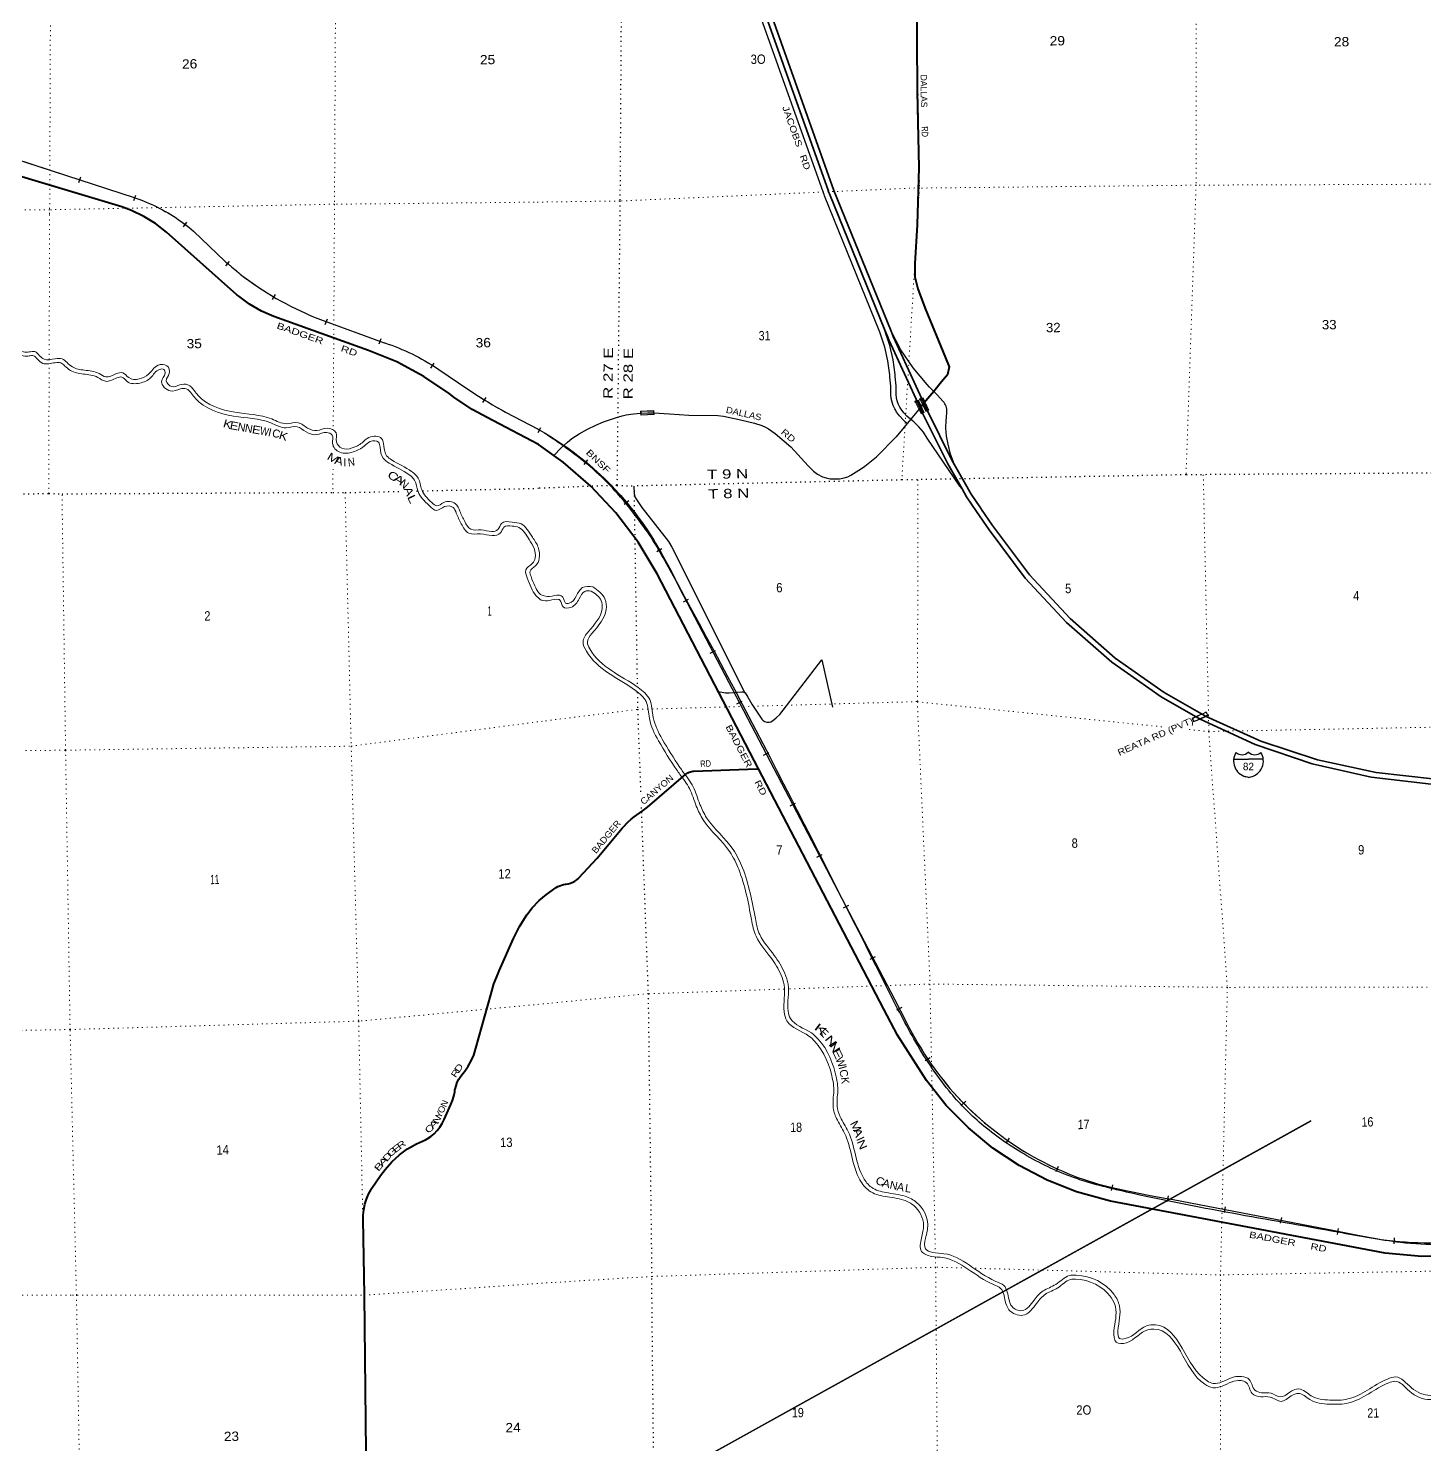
# Model space of a CAD drawing. Header units: feet. Extents: x 245918 to 509309, y -547785 to -360805.
# Drawn here: x 402847 to 429036, y -485445 to -458892 of the extents above; entities that cross this region are included whole.
import ezdxf
from ezdxf.enums import TextEntityAlignment as Align

# ---------------------------------------------------------------- set-up
doc = ezdxf.new("R2010")
doc.units = ezdxf.units.FT
doc.header["$LTSCALE"] = 60
doc.header["$PDMODE"] = 32
doc.header["$PDSIZE"] = 30
doc.linetypes.add('DOTTED', pattern=[1.5, 0.3, -1.2])
for name, color, linetype, lineweight in [('15', 7, 'Continuous', 25), ('18', 7, 'Continuous', 35), ('19', 7, 'Continuous', 25), ('26', 7, 'Continuous', 40), ('27', 7, 'Continuous', 13), ('29', 7, 'Continuous', 25), ('31', 7, 'Continuous', 13), ('34', 7, 'Continuous', 25), ('39', 7, 'Continuous', 13), ('55', 7, 'Continuous', 13), ('6', 7, 'DOTTED', 25), ('7', 7, 'DOTTED', 13)]:
    doc.layers.add(name, color=color, linetype=linetype, lineweight=lineweight)
doc.layers.add('30', color=7, linetype='Continuous')
doc.layers.add('41', color=7, linetype='Continuous')

msp = doc.modelspace()

# ---------------------------------------------------------------- linework, layer by layer
at = {"layer": '15'}
for p, q in [((425455.06, -472592.43), (425731.47, -472592.43)), ((425727.77, -472460.96), (425730.67, -472458.05)), ((425733.84, -472460.43), (425730.41, -472458.05)), ((425731.47, -472938.01), (425667.58, -472920.05)), ((425730.94, -472938.27), (425794.57, -472919.53))]:
    msp.add_line(p, q, dxfattribs=at)
msp.add_lwpolyline([(426006.83, -472592.43), (425730.94, -472592.43), (425731.47, -472592.43)], dxfattribs=at)
for centre, radius, start, end in [((425757.69, -472627.53), 306.13, 148.44435, 254.43373), ((425609.09, -472344.93), 165.66, 227.34272, 315.81168), ((425852.78, -472344.93), 165.66, 224.18859, 312.69403), ((425704.18, -472627.53), 306.13, 283.08093, 31.62473)]:
    msp.add_arc(centre, radius, start, end, dxfattribs=at)
at = {"layer": '18'}
msp.add_line((420266.85, -467163.99), (420241.74, -467120.01), dxfattribs=at)
for points in [[(418912.12, -464553.46), (417872.8, -461993.31), (417863.52, -461970.44), (417853.85, -461943.31), (416153.91, -457174.37), (416145.06, -457149.56), (416135.2, -457124.37), (415797.47, -456261.66), (415759.72, -456181.42), (415713.4, -456082.99)], [(419026.91, -464570.37), (417956.95, -461934.73), (416239.34, -457116.22), (416218.57, -457063.12)], [(418970.97, -464701.68), (418964.44, -464682.35), (418912.12, -464553.46)], [(419643.48, -465919.21), (419067.25, -464669.74), (419026.91, -464570.37)], [(419572.66, -466004.36), (418985.94, -464732.35), (418970.97, -464701.68)], [(420241.74, -467120.01), (420166.47, -466988.2), (419709.61, -466062.6), (419643.48, -465919.21)], [(420359.19, -467527.08), (420091.43, -467058.17), (420077.16, -467033.19), (420064.81, -467008.17), (419620.02, -466107.05), (419572.66, -466004.36)], [(429239.96, -472965.52), (428124.4, -472843.21), (427027.74, -472604.97), (425961.99, -472253.39), (424938.83, -471792.34), (424149.62, -471342.46), (423231.6, -470696.95), (422386.09, -469959.02), (421622.35, -469136.76), (420967.5, -468264.17), (420948.65, -468239.06), (420931.6, -468214.17), (420726.22, -467914.52), (420709.59, -467890.24), (420692.2, -467864.52), (420528.77, -467622.67), (420266.85, -467163.99)], [(429157.4, -473060.71), (428032.34, -472929.25), (426927.19, -472680.91), (425854.06, -472318.41), (424824.69, -471845.72), (424095.91, -471426.82), (423169.38, -470775.23), (422316.02, -470030.37), (421545.2, -469200.39), (420865.36, -468294.39), (420627.51, -467947.35), (420444.64, -467676.73), (420359.19, -467527.08)]]:
    msp.add_lwpolyline(points, dxfattribs=at)
at = {"layer": '19'}
for points in [[(418960.87, -464707.35), (418924.95, -464603.46), (418912.12, -464553.46)], [(419827.64, -465697.86), (419751.22, -465616.47), (419707.63, -465570.74), (419443.67, -465258.04), (419213.85, -464919.46), (419034.06, -464583.72), (419026.91, -464570.37)], [(420359.19, -467527.08), (420319.54, -467477.08), (419706.76, -466574.56), (419633.19, -466465.07), (419548.59, -466363.88), (419453.87, -466272.09), (419390.18, -466220.09), (419325.16, -466162.49), (419266.52, -466098.41), (419214.89, -466028.55), (419194.46, -465996.03), (419186.92, -465982.07), (419162.72, -465929.13), (419144.19, -465873.95), (419131.52, -465817.14), (419124.87, -465759.32), (419124.29, -465701.12), (419122.63, -465594.11), (419105.29, -465421.84), (419102.72, -465381.35), (419068.78, -465107.69), (419006.41, -464839.08), (418960.87, -464707.35)], [(420241.74, -467120.01), (420210.11, -467053.34), (420144.15, -466872.53), (420097.45, -466685.81), (420069.94, -466538.16), (420058.02, -466388.45), (420061.81, -466238.31), (420065.98, -466193.74), (420072.41, -466083.54), (420073.41, -466056.62), (420071.59, -466029.75), (420066.97, -466003.22), (420059.6, -465977.31), (420049.57, -465952.32), (420036.98, -465928.51), (420021.97, -465906.15), (420004.7, -465885.48), (420001.38, -465881.98), (419895.82, -465770.47), (419827.64, -465697.86)], [(420266.85, -467163.99), (420262.6, -467163.99), (420241.74, -467120.01)]]:
    msp.add_lwpolyline(points, dxfattribs=at)
at = {"layer": '26'}
for points in [[(419505.51, -458094.42), (419520.29, -460079.95), (419548.33, -461499.04), (419519.11, -462578.42), (419473.29, -463303.2), (419471.28, -463551.3), (419532.04, -463774.1), (419667.13, -464145.74), (420050.02, -465069.24), (420116.04, -465239.13), (420085.68, -465387.68), (419974.79, -465520.97), (419827.64, -465697.86)], [(412415.61, -466694.46), (411557.58, -466244.09), (411169.01, -466036.75), (410824.68, -465805.28), (410741.04, -465740.45), (410266.57, -465417.68), (409760.96, -465146.29), (409229.76, -464929.23), (407448.99, -464295.92), (407217.16, -464192.42), (406997.43, -464065.25), (406792.19, -463915.81), (406759.76, -463889.03), (405435.76, -462710.26), (405231.87, -462552.84), (405012.64, -462417.61), (404780.47, -462306.02), (404598.07, -462238.18), (396858.72, -459921.88)], [(419827.64, -465697.86), (419643.48, -465919.21), (419572.66, -466004.36)], [(416543.62, -472772.49), (414638.15, -469115.88), (414282.9, -468526.5), (413867.99, -467977.49), (413397.96, -467474.85), (412877.97, -467024.1), (412415.61, -466694.46)], [(412566.47, -475129.72), (412747.92, -475001.64), (412779.81, -474981.84), (412813.58, -474965.49), (412848.89, -474952.76), (412885.33, -474943.79), (412922.51, -474938.68), (412926.19, -474938.39), (412971, -474930.15), (413014.7, -474917.27), (413056.82, -474899.9), (413096.89, -474878.22), (413134.48, -474852.47), (413169.17, -474822.93), (413173.68, -474818.6), (413518.4, -474450.31), (413986.53, -473888.12), (414001.87, -473868.53), (414089, -473775.63), (414153.82, -473717.7), (414210.21, -473675.94), (414361.19, -473570.02), (414462.43, -473491.04), (415178.65, -472874.03), (415197.93, -472859.33), (415218.63, -472846.74), (415240.54, -472836.37), (415263.42, -472828.35), (415287, -472822.77), (415310.64, -472819.71), (415330.91, -472818.7), (416512.59, -472773.67), (416543.62, -472772.49)], [(429677.05, -481907.04), (428983.4, -481916.17), (428292.59, -481852.74), (423142.1, -480877.49), (423074.6, -480862.85), (422503.98, -480703.73), (421953.12, -480485.83), (421428.05, -480211.55), (420934.53, -479883.88), (420477.97, -479506.42), (420063.36, -479083.3), (419695.25, -478619.17), (419150.42, -477766.38), (418891.33, -477277.76), (416543.62, -472772.49)], [(409208.88, -487933.39), (409149.44, -482642.09), (409127.7, -481213.92), (409128.11, -481140.53), (409137.09, -481038.91), (409156.64, -480938.78), (409186.56, -480841.25), (409226.5, -480747.37), (409276.04, -480658.19), (409289.28, -480637.62), (409454.08, -480395.74), (409537.03, -480284.06), (409664.19, -480141.78), (409805.54, -480013.58), (409959.5, -479900.85), (410124.41, -479804.83), (410298.45, -479726.58), (410325.88, -479711.26), (410394.36, -479666.22), (410457.75, -479614.27), (410515.37, -479555.98), (410566.58, -479491.99), (410610.82, -479423), (410647.6, -479349.76), (410772.88, -479067.73), (410804.59, -478992.03), (410828.22, -478913.43), (410843.5, -478832.79), (410847.68, -478795.15), (410850.74, -478779.71), (410868.19, -478714.21), (410892.39, -478650.9), (410923.08, -478590.46), (410959.91, -478533.56), (411002.49, -478480.82), (411033.24, -478442.97), (411099.21, -478348.13), (411154.91, -478246.92), (411199.72, -478140.44), (411240.72, -478008.73), (411521.15, -477011.04), (411578.97, -476806.79), (411657.81, -476609.7), (411680.26, -476562.73), (411943.94, -475955.68), (412057.81, -475727.26), (412194.93, -475512), (412296.63, -475379.28), (412428.47, -475244.56), (412566.47, -475129.72)]]:
    msp.add_lwpolyline(points, dxfattribs=at)
at = {"layer": '29'}
msp.add_line((419572.66, -466004.36), (419126.48, -466549.67), dxfattribs=at)
for points in [[(418819.46, -464591.07), (417780.14, -462030.92), (417770.05, -462006.04), (417759.66, -461976.89), (416059.72, -457207.96), (416051.38, -457184.59), (416042.08, -457160.82), (415824.68, -456605.48)], [(419330.21, -466300.56), (419254.93, -466233.87), (419189.21, -466162.06), (419132.22, -466084.95), (419108.04, -466046.44), (419097.35, -466026.67), (419069.59, -465965.94), (419047.73, -465900.82), (419032.77, -465833.78), (419024.93, -465765.55), (419024.3, -465702.39), (419022.71, -465599.9), (419005.61, -465430.02), (419003.11, -465390.68), (418970.19, -465125.2), (418910.19, -464866.8), (418819.46, -464591.07)], [(412700.74, -466897.74), (412840.45, -466758.33), (412956.67, -466652.7), (413039.69, -466584.35), (413176.43, -466494.38), (413337.06, -466405.72), (413489.37, -466332.54), (413636.73, -466271.25), (413860.32, -466191.81), (413981.63, -466154.86), (414060.62, -466137.98), (414148.64, -466123.2), (414321.83, -466109.13), (414465.99, -466100.33), (414576.75, -466098.57), (414871.91, -466118.69), (415236.91, -466142.55), (415779.71, -466152.99), (415883, -466163.67), (415972.66, -466179.5), (416178.86, -466222.71), (416466.68, -466293.84), (416602.33, -466338.46), (416672.38, -466371.25), (416726.88, -466402.91), (416855.74, -466489.44), (417147.84, -466738.57), (417472.68, -467093.91), (417574.27, -467196.3), (417649.87, -467250.84), (417744.8, -467298.34), (417811.61, -467321.2), (417883.69, -467335.28), (417963.11, -467339.75), (418063.01, -467337.04), (418149.16, -467319.45), (418214.21, -467298.34), (418273.19, -467267.47), (418476.16, -467143.53), (418534.57, -467099.11), (418751.82, -466923), (419126.48, -466549.67)], [(414204.78, -467472.05), (414212.29, -467619.81), (414228.67, -467685.33), (414265.82, -467743.86), (414350.5, -467874.01), (414851.96, -468513.72), (414918.01, -468621.82), (416287.11, -471348.07)], [(415788.65, -471323.7), (415925.48, -471347.57), (415989.32, -471348.89), (416227.2, -471328.27), (416264.61, -471331.19), (416292.68, -471352.25), (416341.44, -471433.88), (416414.07, -471562.27), (416603.88, -471844.14), (416622.45, -471862.39), (416655.2, -471885.79), (416694.96, -471897.49), (416739.14, -471899.42), (416772.14, -471895.15), (416802.54, -471876.43), (416875.05, -471820.26), (416944.51, -471753.61), (417729.21, -470729.73), (417927.01, -471616.57)]]:
    msp.add_lwpolyline(points, dxfattribs=at)
at = {"layer": '31'}
for p, q in [((414331.01, -466068.54), (414580.83, -466059.32)), ((414580.83, -466059.32), (414583.59, -466134.28))]:
    msp.add_line(p, q, dxfattribs=at)
msp.add_lwpolyline([(414583.59, -466134.28), (414333.78, -466143.49), (414331.01, -466068.54)], dxfattribs=at)
msp.add_lwpolyline([(414339.3, -466076.24), (414573.12, -466067.61), (414575.3, -466126.57), (414341.48, -466135.2)], close=True, dxfattribs=at)
at = {"layer": '34', "lineweight": 13}
for p, q in [((399480.19, -460326.15), (404829.07, -462063.66)), ((408324.43, -464350.99), (409520.01, -464786.45)), ((411797.65, -466086.17), (412406.93, -466406.79)), ((424320.55, -480851.67), (427213.18, -481406.81))]:
    msp.add_line(p, q, dxfattribs=at)
at = {"layer": '34'}
for p, q in [((403795.74, -461784.25), (403829.91, -461679.05)), ((404826.65, -462122.15), (404862.54, -462017.53)), ((405755.4, -462612.51), (405822.32, -462524.44)), ((406550.19, -463346.94), (406622.09, -463262.88)), ((407427.94, -463976.53), (407484.22, -463881.3)), ((408417.06, -464444.44), (408454.92, -464340.51)), ((409425.42, -464808.94), (409463.28, -464705.01)), ((410396.39, -465259.85), (410456.21, -465166.81)), ((411373.66, -465904.44), (411433.79, -465811.6)), ((412406.74, -466471.97), (412459.93, -466374.98)), ((413270.41, -467066.45), (413341.16, -466981.42)), ((414024.44, -467812.99), (414108.97, -467741.64)), ((414634.8, -468697.97), (414730.14, -468641.89)), ((415133.34, -469643.87), (415231.33, -469592.56)), ((415634.68, -470606.99), (415732.67, -470555.68)), ((416134.34, -471555.66), (416232.33, -471504.35)), ((416635.68, -472518.78), (416733.67, -472467.48)), ((417135.35, -473467.45), (417233.34, -473416.15)), ((417636.69, -474430.58), (417734.68, -474379.27)), ((418136.35, -475379.25), (418234.34, -475327.94)), ((418637.69, -476342.37), (418735.68, -476291.06)), ((419135.62, -477291.42), (419234.05, -477240.96)), ((419667.61, -478243.45), (419760.46, -478183.34)), ((420350.97, -479081.69), (420430.06, -479004.36)), ((412179.11, -487534.98), (426908.84, -479366.08)), ((412179.14, -487541.05), (426908.86, -479372.16)), ((421184.4, -479791.08), (421247.66, -479700.35)), ((422124.19, -480323.76), (422170.74, -480223.42)), ((423159.66, -480678.75), (423185.52, -480571.21)), ((424215.06, -480888.54), (424233.02, -480779.39)), ((425279.96, -481092.93), (425300.81, -480984.3)), ((426333.44, -481292.45), (426354.29, -481183.82)), ((427398.52, -481501.62), (427420.08, -481393.13)), ((428460.68, -481679.73), (428471.73, -481569.67))]:
    msp.add_line(p, q, dxfattribs=at)
for points in [[(399480.52, -460325.11), (404829.41, -462062.62), (404880.64, -462080.2), (404936.09, -462100.5), (404990.89, -462121.55), (405045.76, -462143.57), (405099.74, -462166.61), (405153.81, -462190.6), (405207, -462215.62), (405260, -462241.37), (405312.36, -462267.89), (405364.57, -462295.62), (405415.9, -462324.38), (405466.78, -462353.65), (405517.53, -462384.13), (405567.36, -462415.15), (405616.79, -462447.17), (405665.61, -462480.43), (405713.72, -462513.99), (405761.44, -462548.53), (405808.54, -462584.32), (405854.93, -462620.4), (405900.67, -462657.26), (405945.82, -462695.38), (406532.29, -463254.48), (406553.42, -463273.66), (406587.04, -463303.18), (406664.26, -463369.23), (406743, -463434.62), (406822.58, -463497.82), (406903.67, -463560.35), (406985.59, -463620.7), (407068.48, -463680.17), (407152, -463738), (407237.24, -463794.62), (407323.32, -463849.06), (407409.82, -463902.4)], [(407409.82, -463902.4), (407498.05, -463954.54), (407586.35, -464004.82), (407675.83, -464053.68), (407766.69, -464100.57), (407857.44, -464146.17), (407949.35, -464190.33), (408042.65, -464232.53), (408135.83, -464273.42), (408229.63, -464312.68), (408324.81, -464349.97), (409520.37, -464785.42), (409531.87, -464789.27), (409597.31, -464811.13), (409662.12, -464833.99), (409726.94, -464858.27), (409790.9, -464883.88), (409854.42, -464910.14), (409917.96, -464937.84), (409980.53, -464966.31), (410042.78, -464995.99), (410104.5, -465027.21), (410165.44, -465058.87), (410226.09, -465091.75), (410286.2, -465126.16), (410345.54, -465161.03), (410404.24, -465196.88), (410462.4, -465234.28), (410543.8, -465285.94), (411091.13, -465657.68), (411290.43, -465787.4), (411376.94, -465843.43), (411464.23, -465897.16), (411552.51, -465949.42), (411641.91, -466001.01), (411732.12, -466050.31), (411798.16, -466085.2), (412407.9, -466408.52)], [(412410.51, -466409.29), (412441.33, -466426.19), (412530.18, -466477.88), (412619.02, -466530.88), (412706.5, -466585.18), (412792.91, -466641.31), (412877.97, -466698.74), (412962.47, -466757.74), (413046.17, -466817.78), (413128.24, -466879.91), (413209.52, -466943.07), (413289.69, -467008.07), (413369.06, -467074.12), (413446.55, -467141.7), (413523.24, -467210.33), (413598.58, -467280.27), (413672.84, -467352.03), (413745.5, -467424.55), (413817.6, -467498.65), (413887.58, -467573.76), (413956.99, -467650.46), (414024.28, -467728.16), (414090.76, -467806.91), (414155.64, -467886.43), (414219.44, -467967.78), (414281.11, -468050.14), (414341.71, -468133.01), (414401.22, -468217.71), (414458.88, -468302.65), (414515.2, -468388.88), (414569.64, -468476.66), (414611.05, -468544.77), (414700.97, -468697.64), (414786.89, -468851.71), (414870.19, -469007.33), (414952.28, -469164.87), (415030.35, -469323.61), (415062.04, -469390), (419093.77, -477090.11), (419318.22, -477527.96), (419370.04, -477629.59), (419423.88, -477729.46), (419479.47, -477828.47), (419536.52, -477927.46), (419595.61, -478024.7), (419656.15, -478120.48), (419718.15, -478216.26), (419782.19, -478310.28), (419847.68, -478402.84), (419905.42, -478481.92), (419940.04, -478527.21), (420003.16, -478607.79), (420067.77, -478686.23), (420133.04, -478764.18), (420200.3, -478840.65), (420268.79, -478916.71), (420338.21, -478990.54), (420409.52, -479063.48), (420481.59, -479135.35), (420554.96, -479206.22), (420629.83, -479274.96), (420705.95, -479343.29), (420782.9, -479409.97), (420861.25, -479475.08), (420940.43, -479538.55), (421020.94, -479601.04), (421102.19, -479662.45), (421184.93, -479721.73), (421268.42, -479779.93), (421353.33, -479836.57), (421438.97, -479892.14), (421525.53, -479945.47), (421612.84, -479997.75), (421700.97, -480048.38), (421790.52, -480097.44), (421880.32, -480144.76), (421971.44, -480191.11), (422062.9, -480235.14), (422155.68, -480278.18), (422248.8, -480318.92), (422342.67, -480358.59), (422436.79, -480396.53), (422532.31, -480432.89), (422628.18, -480466.96), (422724.22, -480499.87), (422821.66, -480531.22), (422918.77, -480560.74), (422948.38, -480569.11), (423250.96, -480641.87), (423553.54, -480707.31), (423857.38, -480767.55), (424163.82, -480824.78), (424320.74, -480850.59), (427213.39, -481405.74), (427280.74, -481419.9), (427748.65, -481512.85), (428221.08, -481595.46), (428324.88, -481609.55), (428440.76, -481622.86), (428557.7, -481634.59), (428674.15, -481643.69)], [(428674.15, -481643.69), (428791, -481651.35), (428907.47, -481657.03), (429024.88, -481660.48), (429141.78, -481661.29)]]:
    msp.add_lwpolyline(points, dxfattribs=at)
at = {"layer": '34', "lineweight": 13}
for points in [[(405945.09, -462696.19), (406531.55, -463255.28), (406552.69, -463274.48)], [(410461.81, -465235.2), (410543.2, -465286.85), (411090.53, -465658.59), (411289.84, -465788.32)], [(415061.06, -469390.49), (419092.8, -477090.61), (419317.25, -477528.46)]]:
    msp.add_lwpolyline(points, dxfattribs=at)
for centre, radius, start, end in [((403754.02, -465261.26), 3373.48, 49.49617, 71.41704), ((410424.42, -458898.54), 5842.87, 228.49828, 248.93595), ((408306.55, -468545.82), 3950.36, 56.93533, 72.11083), ((414519.99, -460862.99), 5890.05, 236.74217, 242.47132), ((409542, -471566.7), 5900.37, 30.80136, 60.91172), ((405905.51, -473732.71), 10133.07, 25.37367, 30.79221), ((425142.22, -474600.77), 6519.33, 206.6845, 216.54317), ((424558.23, -474960.26), 5836.4, 217.12152, 253.98583), ((427205.01, -463302.24), 17784.9, 256.15154, 260.66621), ((432787.1, -454572.39), 27407.2, 258.26565, 260.40951), ((429159.93, -474956.1), 6706.51, 261.95128, 280.84477)]:
    msp.add_arc(centre, radius, start, end, dxfattribs=at)
at = {"layer": '34'}
msp.add_spline([(438350.66, -476603.07), (437830.68, -477573.62), (437303.57, -478518), (436955.82, -479057.59), (436508.21, -479570.8), (436218.56, -479839.82), (435879.83, -480095.46), (435465.82, -480325.79), (434525.35, -480692.97), (433338.3, -480960.11), (430157.83, -481609.35), (429676.88, -481668.27), (429337.88, -481693.01), (428585.31, -481654.17), (427409.58, -481462.63), (423444.12, -480709.26), (422448.51, -480435.69), (421517.01, -479994.72), (420724.41, -479435.01), (420114.46, -478811.36), (419456.65, -477836.59), (418936.41, -476847.59), (414751.31, -468812.95), (414566.65, -468496.9), (414342.77, -468175.18), (413896.11, -467612.22), (413497.31, -467209.99), (413018.03, -466821.29), (412549.79, -466495.01)], degree=3, dxfattribs=at)
at = {"layer": '39'}
for points in [[(400095.19, -464341.32), (400220.5, -464278.28), (400371.77, -464116.22), (400546.68, -464112.37), (400694.78, -464259.81), (400770.55, -464410.85), (400910.56, -464466.04), (401086.14, -464401.9), (401172.8, -464319.62), (401278.02, -464347.44), (401386.18, -464417.4), (401677.51, -464764.63), (401813.28, -464809.87), (402089.51, -464839.96), (402270.26, -464918.36), (402378.33, -464984.3), (402538.23, -464938.58), (402755.88, -464957.91), (402862.48, -464957.57), (402966.98, -464953.26), (403059.23, -465031.6), (403141.12, -465096.11), (403352.08, -465085.44), (403482.93, -465090.6), (403572.91, -465156.93), (403673.3, -465239.12), (403897.93, -465300.48), (404174.91, -465364.71), (404301.03, -465428.25), (404490.86, -465371.83), (404621.13, -465350.87), (404729.74, -465440.91), (404923.36, -465464.78), (405098.44, -465378.55), (405279.73, -465209.79), (405446.82, -465216.16), (405490.33, -465363.9), (405434.98, -465497.73), (405536, -465608.03), (405690.17, -465576.51), (405836.93, -465573.28), (405962.16, -465687.06), (406028.37, -465770), (406719.36, -466090.35), (407412.06, -466215.76), (407693.6, -466304), (407908.4, -466285.21), (408083.66, -466387.85), (408259.64, -466432.2), (408451.74, -466387.79), (408618.56, -466472.53), (408626.34, -466641.14), (408725.61, -466763.53), (408918.61, -466759.29), (409105.48, -466660.73), (409236.07, -466563.42), (409473.78, -466580.29), (409515.16, -466722.05), (409567.52, -466905.75), (409659.73, -466982.09), (410034.69, -467200.89), (410158.13, -467324.76), (410225.24, -467538.29), (410415.74, -467783.25), (410511.61, -467843.43), (410636.97, -467782.4), (410858.69, -467803.64), (410940.27, -467944.51), (411031.1, -468139.43), (411146.94, -468283.56), (411338.29, -468295.43), (411540.09, -468325.14), (411653.92, -468288.48), (411721.74, -468172.45), (411924.34, -468147.9), (412088.03, -468182.48), (412300.73, -468430.97), (412409.52, -468619.47), (412428.33, -468832.04), (412361.01, -468970.16), (412256.65, -469070.91), (412274.96, -469170.98), (412347.21, -469344.2), (412424.59, -469477.12), (412465.73, -469515.35)], [(400110.67, -464417.49), (400266.18, -464339.26), (400405.03, -464190.51), (400516.4, -464188.05), (400633.22, -464304.35), (400716.37, -464470.11), (400909.55, -464546.26), (401126.49, -464467.01), (401194.09, -464402.83), (401247.31, -464416.9), (401335.97, -464474.25), (401633.68, -464829.08), (401797.18, -464883.56), (402070.09, -464913.29), (402235.64, -464985.09), (402367.33, -465065.45), (402545.46, -465014.52), (402752.68, -465032.92), (402864.15, -465032.57), (402940.78, -465029.4), (403011.73, -465089.66), (403116.81, -465172.44), (403352.5, -465160.51), (403456.96, -465164.63), (403526.87, -465216.17), (403638.14, -465307.26), (403879.57, -465373.21), (404149.2, -465435.74), (404293.87, -465508.62), (404507.57, -465445.11), (404599.45, -465430.32), (404698.77, -465512.66), (404936.41, -465541.96), (405141.47, -465440.96), (405308.02, -465285.92), (405390.1, -465289.05), (405410.91, -465359.7), (405347.43, -465513.18), (405509.39, -465690.02), (405698.57, -465651.34), (405808.65, -465648.92), (405907.29, -465738.54), (405980.79, -465830.61), (406696.54, -466162.44), (407394.09, -466288.73), (407685.34, -466380.01), (407891.12, -466362.01), (408054.97, -466457.97), (408258.88, -466509.35), (408442.08, -466467), (408545.65, -466519.62), (408552.56, -466669.23), (408690.51, -466839.32), (408937.95, -466833.88), (409145.62, -466724.35), (409258.55, -466640.2), (409416.41, -466651.41), (409443.1, -466742.84), (409501.77, -466948.68), (409616.63, -467043.77), (409988.46, -467260.75), (410092.07, -467364.72), (410157.74, -467573.67), (410364.66, -467839.74), (410507, -467929.09), (410650.83, -467859.07), (410813.13, -467874.62), (410873.7, -467979.21), (410966.95, -468179.34), (411109.23, -468356.37), (411330.49, -468370.09), (411546.45, -468401.88), (411704.2, -468351.08), (411767.71, -468242.43), (411921.01, -468223.85), (412047.61, -468250.6), (412239.24, -468474.47), (412336.27, -468642.6), (412351.79, -468817.9), (412299.39, -468925.4), (412175.64, -469044.87), (412202.64, -469192.41), (412279.9, -469377.65), (412364.27, -469522.58), (412467.87, -469613.73)], [(413435.33, -469364.01), (413243.39, -469374.17), (413121.21, -469539.27), (412992.65, -469670.5), (412924.59, -469667.28), (412871.3, -469554.08), (412806.18, -469520.92), (412623.33, -469542.76), (412465.73, -469515.35)], [(413406.08, -469440.66), (413282.65, -469447.2), (413178.41, -469588.05), (413022.69, -469747.01), (412875.96, -469740.06), (412814.38, -469609.26), (412792.45, -469598.09), (412621.37, -469618.53), (412467.86, -469613.73)], [(415067.2, -472880.12), (415005.23, -472788.84), (414666.97, -472250.9), (414495.1, -471830.73), (414432.19, -471512.51), (414232.22, -471304.75), (413312.65, -470569.76), (413251.57, -470393.55), (413351.58, -470200.3), (413608.57, -469768.2), (413590.71, -469624.01), (413406.08, -469440.66)], [(415124.88, -472831.55), (415068.02, -472747.8), (414733.92, -472216.48), (414567.27, -471809.06), (414501.5, -471476.36), (414282.87, -471249.22), (413376.41, -470524.71), (413332.98, -470399.42), (413417.17, -470236.74), (413686.16, -469784.46), (413661.95, -469589.06), (413435.33, -469364.01)], [(436426.68, -482546.71), (436232.81, -482847.31), (435892.99, -483184), (435305.05, -483878.88), (435026.57, -483972.02), (434472.74, -483974.32), (434247.94, -484078.53), (433931.22, -484262.8), (433186.98, -484768.1), (432868.53, -484707.35), (432655.23, -484593.03), (432591.39, -484617.58), (432390.17, -484735.38), (432224.2, -484546.07), (432111.7, -484471.43), (431072.5, -484453.16), (430892.16, -484315.93), (430722.99, -484224.81), (430579.95, -484274.19), (429886.65, -484497.26), (429614.62, -484500.33), (429370.05, -484551.64), (429138.27, -484598.42), (428750.01, -484443.35), (428476.79, -484255.56), (428362.11, -484284.81), (427615.72, -484661.77), (427249.23, -484685.3), (426879.62, -484596.45), (426668.65, -484482.37), (426534.11, -484529.35), (426341.68, -484632.73), (426138.07, -484552.79), (425962.56, -484544.82), (425800.27, -484484.22), (425693.56, -484282.99), (425591.51, -484242.48), (425409.44, -484270.79), (425067.73, -484376.68), (424910.93, -484311.31), (423955.66, -483276.23), (423845.83, -483289.51), (423440.77, -483533.02), (423252.09, -483524.7), (423208.35, -483318.48), (423236.52, -482860.01), (423153.2, -482684), (422486.2, -482341.84), (422394.56, -482348.42), (422155.32, -482504.52), (421923.97, -482623.25), (421760.39, -482790.23), (421499.77, -483018.65), (421239.35, -482914.26), (421170.85, -482754.76), (421082.99, -482515.25), (420947.23, -482442.72), (419997.88, -481937.26), (419786.53, -481913.82), (419600.83, -481820.97), (419598.01, -481570.92), (419638.22, -481330.16), (419456.81, -480962.32), (419266.51, -480859.79), (418915.18, -480791.04), (418615.84, -480683.66), (418443.27, -480481.23), (418154.88, -479602.39), (418005.06, -479327.3), (417941.18, -479104.92), (417953.56, -478759.72), (417931.86, -478596.03), (417598.84, -477885.45), (417486.33, -477784.4), (417075.67, -477499.19), (417023.25, -477328.46), (417021.53, -476821.54), (416965.16, -476641.41), (416775.1, -476314.2), (416494.85, -475913.77), (416409.85, -475597.98), (416171.05, -474658.07), (416000.77, -474327.56), (415505.75, -473731.98), (415375.44, -473474.98), (415247.36, -473145.49), (415067.2, -472880.12)], [(436361, -482510.17), (436174.21, -482799.79), (435837.86, -483133.04), (435261.35, -483814.41), (435014.21, -483897.07), (434456.05, -483899.39), (434213.24, -484011.95), (433891.25, -484199.28), (433170.54, -484688.61), (432893.85, -484635.83), (432660.37, -484510.69), (432558.77, -484549.77), (432405.73, -484639.36), (432274, -484489.1), (432134.91, -484396.83), (431098.37, -484378.6), (430932.9, -484252.69), (430729.6, -484143.18), (430556.22, -484203.04), (429874.47, -484422.39), (429606.42, -484425.42), (429354.93, -484478.18), (429145.34, -484520.48), (428785.6, -484376.8), (428491.23, -484174.47), (428335.62, -484214.17), (427595.6, -484587.91), (427255.74, -484609.73), (426906.68, -484525.82), (426675.19, -484400.65), (426503.81, -484460.49), (426336.77, -484550.23), (426153.9, -484478.43), (425977.75, -484470.43), (425853.19, -484423.92), (425746.89, -484223.47), (425600.19, -484165.23), (425392.49, -484197.52), (425071.5, -484296.99), (424954.92, -484248.39), (423984.75, -483197.16), (423820.92, -483216.98), (423421.5, -483457.1), (423313.41, -483452.33), (423283.83, -483312.9), (423312.56, -482845.36), (423210.09, -482628.89), (422501.76, -482265.53), (422369.83, -482275), (422117.6, -482439.58), (421878.91, -482562.08), (421708.81, -482735.71), (421484.95, -482931.91), (421296.03, -482856.18), (421240.56, -482727.03), (421143.55, -482462.57), (420982.52, -482376.54), (420020.44, -481864.3), (419808.1, -481840.75), (419675.31, -481774.36), (419673.08, -481576.72), (419716.18, -481318.67), (419513.48, -480907.66), (419292.07, -480788.37), (418935.16, -480718.53), (418659.96, -480619.81), (418509.93, -480443.81), (418224.01, -479572.52), (418074.87, -479298.67), (418016.56, -479095.68), (418028.74, -478756.11), (418004.69, -478574.69), (417660.29, -477839.83), (417532.96, -477725.47), (417139.75, -477452.38), (417098.21, -477317.08), (417096.49, -476809.96), (417034.23, -476611), (416838.36, -476273.79), (416563.85, -475881.56), (416482.41, -475579), (416241.64, -474631.32), (416063.69, -474285.92), (415568.82, -473690.53), (415444, -473444.36), (415314.19, -473110.4), (415124.88, -472831.55)]]:
    msp.add_spline(points, degree=3, dxfattribs=at)
at = {"layer": '55'}
for p, q in [((424702.81, -471893.68), (424674.06, -471823.82)), ((424939.69, -471706.09), (424972.03, -471774.5))]:
    msp.add_line(p, q, dxfattribs=at)
for points in [[(419541.24, -465865.92), (419648.67, -466091.66), (419589.97, -466119.59), (419482.55, -465893.85)], [(419537.45, -465876.58), (419493.21, -465897.63), (419593.75, -466108.92), (419638, -466087.87)], [(419630.81, -465821.5), (419738.24, -466047.24), (419679.54, -466075.17), (419572.12, -465849.43)], [(419582.78, -465853.21), (419683.32, -466064.5), (419727.57, -466043.45), (419627.02, -465832.16)]]:
    msp.add_lwpolyline(points, close=True, dxfattribs=at)
for points in [[(424674.06, -471823.82), (424715.44, -471806.36), (424770.11, -471783.25), (424827.44, -471757.57), (424879.03, -471734.88), (424916.95, -471717.34), (424939.69, -471706.09)], [(424935.94, -471716.87), (424920.4, -471724.56), (424882.32, -471742.17), (424830.69, -471764.88), (424773.3, -471790.59), (424718.55, -471813.73), (424684.47, -471828.11), (424707.19, -471883.31)], [(424972.03, -471774.5), (424936.35, -471791.81), (424899.31, -471808.93), (424829.2, -471840.6), (424765.71, -471868.42), (424702.81, -471893.68)], [(424707.19, -471883.31), (424762.61, -471861.04), (424825.95, -471833.29), (424895.99, -471801.65), (424932.93, -471784.58), (424961.41, -471770.76), (424935.94, -471716.87)]]:
    msp.add_lwpolyline(points, dxfattribs=at)
for p in [(419487.06, -465891.7), (419576.63, -465847.28)]:
    msp.add_point(p, dxfattribs=at)
at = {"layer": '6'}
for p, q in [((413975.54, -456787.19), (413942.52, -462128.56)), ((413942.55, -462126.29), (413886.58, -467460.84)), ((410128.18, -467565.91), (410149.94, -467565.42)), ((410240.39, -467563.38), (412430.27, -467513.9)), ((413886.58, -467460.84), (412430.27, -467513.9)), ((413886.58, -467460.84), (414204.78, -467472.05)), ((419230.72, -467358.8), (414204.78, -467472.05)), ((414204.78, -467472.05), (414265.98, -471222.45)), ((414267.89, -471339.82), (414273.11, -471659.42)), ((414273.05, -471659.41), (414332.41, -473266.44)), ((414340.92, -473496.95), (414469.93, -476989.59)), ((414469.91, -476988.99), (414465.84, -476993.1)), ((414471.5, -476984.87), (414538.77, -482288.82)), ((414595.11, -487658.46), (414538.91, -482288.82))]:
    msp.add_line(p, q, dxfattribs=at)
for points in [[(429892, -467225), (424560.1, -467262.16), (419226.21, -467359.06)], [(381718.3, -467912.48), (381857.15, -467915.45), (387299.9, -467823.8), (387468.82, -467822.09), (392615.91, -467730.92), (392821.02, -467728.42), (397934.33, -467656.07), (398165.57, -467652.99), (403229.35, -467613.89), (403478.86, -467618.44), (408558.98, -467591.03), (408788.39, -467596.03), (409827.95, -467572.66)]]:
    msp.add_lwpolyline(points, dxfattribs=at)
at = {"layer": '7'}
for p, q in [((419481.62, -456704.77), (419560.73, -461890.24)), ((424751, -456556.31), (424749.99, -461829.32)), ((419562.13, -461881.18), (413946, -462128.85)), ((419558.53, -461880.17), (419229.12, -467356.71)), ((424749, -461832.68), (419554.53, -461886.81)), ((424749.84, -461827), (424560.35, -467261.67)), ((429953.59, -461812.13), (424747.83, -461831.55)), ((413940.16, -462128.8), (412334.36, -462150.99)), ((403229.35, -467613.89), (403237.3, -465184.51)), ((408564.03, -466700.38), (408563.54, -466786.94)), ((408561.46, -467153.5), (408558.98, -467591.03)), ((419532.81, -467354.48), (419523.13, -471510.9)), ((414546.04, -471653.1), (419518.26, -471514.29)), ((419519.9, -471515.5), (419759.71, -476810.15)), ((419522.18, -471517.77), (424137.84, -471988.91)), ((414264.47, -471661.42), (412508.34, -471879.35)), ((414270.98, -471660.78), (414464.23, -471655.38)), ((424981.83, -471770.67), (424988.43, -472071.88)), ((424617.8, -472037.9), (424984.5, -472075.33)), ((424985.7, -472076.13), (425335.56, -476869.11)), ((419750.05, -476809.09), (417110.15, -476900.66)), ((419756.47, -476811.69), (419858.31, -481849.68)), ((425335.17, -476868.69), (425206.78, -482270.06)), ((414477.07, -476987.46), (412602.98, -477171.26)), ((417022.64, -476903.69), (414469.28, -476992.26)), ((419867.83, -482118.54), (414543.57, -482291.14)), ((419860.08, -481936.92), (419863.64, -482113.17)), ((420356.27, -482130.71), (419862.21, -482117.23)), ((419863.77, -482120.57), (419911.15, -487515.11)), ((425214.29, -482263.24), (420539.14, -482135.7)), ((430496.61, -482169.25), (425207.03, -482261.5)), ((414543.39, -482291.4), (412696.55, -482403.57)), ((425208.52, -482262.66), (425205.5, -484255.32)), ((425205.36, -484345.38), (425200.65, -487449.02))]:
    msp.add_line(p, q, dxfattribs=at)
for points in [[(403237.57, -465102.01), (403246.53, -462367.08), (403268.11, -456975.57), (403365.83, -454274.88)], [(408671.73, -454181.41), (408614.77, -456904.11), (408589.6, -462189.24), (408565.6, -466422.76)], [(412334.36, -462150.99), (408589.6, -462189.24), (403247.68, -462292.74), (397946.55, -462331.04), (392610.97, -462448.47), (387288.44, -462428.97), (382017.51, -462378.19), (380615.06, -462437.19)], [(424882.94, -467260.51), (424971.61, -471304.64), (424981.83, -471770.67)], [(403855.15, -499969.9), (403869.11, -498254.35), (403852.03, -493365.96), (403845.25, -488055.45), (403748.86, -482640.38), (403630, -477661.83), (403545.62, -472425.33), (403478.86, -467618.44)], [(408788.39, -467596.03), (408902.24, -472349.64), (409043.13, -477504.52), (409149.44, -482642.09), (409208.88, -487933.39), (409261.09, -493170.6), (409274.87, -497765.66), (409245.97, -499876.86)], [(380775.79, -472173.47), (381944.24, -472189.42), (387409.24, -472103.31), (392850.07, -472106.14), (398206.65, -472480.54), (403545.62, -472425.33), (408902.24, -472349.64), (412508.34, -471879.35)], [(424984.22, -472073.47), (430181.55, -471975.42), (430433.83, -476863.81)], [(430435.15, -476866.8), (425330.82, -476870.8), (419760.12, -476808.89)], [(412602.98, -477171.26), (409043.13, -477504.52), (403630, -477661.83), (398277.8, -477755.51), (392883.38, -477398.01), (391960.41, -477403.96)], [(380953.02, -482910.37), (382173.12, -482924.32), (387548.37, -482872.34), (392959, -482783.4), (398322.77, -482667.37), (403674.52, -482639.23), (409149.44, -482642.09), (412696.55, -482403.57)]]:
    msp.add_lwpolyline(points, dxfattribs=at)

# ---------------------------------------------------------------- texts
at = {"layer": '15'}
msp.add_text('82', height=140, dxfattribs=at).set_placement((425730.58, -472800.54), align=Align.CENTER)
at = {"layer": '27'}
msp.add_text('DALLAS', height=120, rotation=270.845, dxfattribs=at).set_placement((419579.69, -459760.86))
for s, rotation, width, p in [('RD', 270.793, 0.8, (419602.09, -460728.15)), ('BADGER      RD', 340.423, 1.35, (407494.33, -464513.7)), ('BADGER     RD', 297.524, 1.3, (415919.09, -471985.97)), ('RD', 2.182, 0.85, (415450.27, -472739.5)), ('CANYON', 40.744, 1.1, (414388.13, -473456.5)), ('R', 57.173, 1.3, (410863.63, -478575.82)), ('D', 56.492, 1.35, (410926.18, -478478.85)), ('N', 67.411, 1.05, (410682.3, -479127.69)), ('N', 56.487, 1.35, (410514.59, -479446.28)), ('Y', 65.725, 1.2, (410580.17, -479339.94)), ('O', 65.725, 1.05, (410626.75, -479242.86)), ('C', 39.167, 1.5, (410341.69, -479619.98)), ('A', 47.387, 1.75, (410428.69, -479543.6)), ('E', 38.382, 1.6, (409723.79, -479986.18)), ('R', 36.382, 1.4, (409813.5, -479915.75)), ('D', 48.367, 1.55, (409564.8, -480154.27)), ('G', 46.991, 1.5, (409641.46, -480068.03)), ('B', 51.557, 1.6, (409413.98, -480333.42)), ('A', 48.367, 1.75, (409485.63, -480243.34)), ('BADGER     RD', 349.278, 1.3, (425736.85, -481562.18))]:
    msp.add_text(s, height=120, rotation=rotation, dxfattribs=dict(at, width=width)).set_placement(p)
at = {"layer": '27', "width": 1.1}
msp.add_text('BADGER', height=120, rotation=50.216, dxfattribs=at).set_placement((413732.11, -474086.97), align=Align.CENTER)
at = {"layer": '30'}
for s, rotation, width, p in [('JACOBS   RD', 289.619, 1.25, (416986.07, -460372.56)), ('DALLAS', 347.165, 1.1, (415922.75, -466097.09)), ('RD', 319.539, 1.25, (416951.86, -466479.42)), ('REATA RD (PVT)', 23.822, 1.2, (423309.39, -472531.7))]:
    msp.add_text(s, height=120, rotation=rotation, dxfattribs=dict(at, width=width)).set_placement(p)
at = {"layer": '34', "width": 1.3}
msp.add_text('BNSF', height=120, rotation=315.659, dxfattribs=at).set_placement((413296.6, -466857.32))
at = {"layer": '41'}
for s, rotation, width, p in [('K', 343.127, 1.2, (406487.15, -466362.3)), ('E', 349.351, 1.2, (406615.65, -466401.27)), ('E', 349.909, 1.2, (407032.68, -466478.29)), ('W', 347.909, 0.85, (407180.86, -466503.91)), ('K', 342.467, 1.2, (407532.93, -466580.89)), ('M', 329.697, 1.3, (408433.7, -466962.61)), ('A', 342.831, 1.15, (408579.98, -467049.88)), ('N', 7.191, 0.9, (408849.55, -467105.55)), ('C', 329.92, 1.35, (409566.62, -467303.38)), ('A', 329.435, 1.45, (409676.68, -467367.15)), ('A', 292.606, 1.25, (409883.47, -467523.74)), ('L', 295.433, 1.4, (409948.03, -467677.58))]:
    msp.add_text(s, height=150, rotation=rotation, dxfattribs=dict(at, width=width)).set_placement(p)
for s, rotation, p in [('N', 349.569, (406763.84, -466429.13)), ('N', 349.703, (406898.23, -466453.87)), ('I', 346.291, (407333.74, -466533.05)), ('C', 345.704, (407407.52, -466542.46)), ('I', 0.793, (408757.06, -467102.9)), ('N', 317.188, (409793.19, -467438.82))]:
    msp.add_text(s, height=150, rotation=rotation, dxfattribs=at).set_placement(p)
for s, rotation, width, p in [('K', 323.398, 1.7, (417663.57, -477716.91)), ('N', 308.672, 1.6, (417845.71, -477930.62)), ('N', 302.704, 1.45, (417904.91, -478027.43)), ('E', 295.595, 1.5, (417957.82, -478148.42)), ('K', 275.019, 0.95, (418094.97, -478624.84)), ('M', 298.528, 1.25, (418301.89, -479511.1)), ('A', 290.922, 1.25, (418339.64, -479621.38)), ('I', 294.062, 1.05, (418383.36, -479740.37)), ('N', 293.456, 1.25, (418416.73, -479847.98)), ('C', 340.37, 1.1, (418798.44, -480576.58)), ('A', 345.605, 1.1, (418919.2, -480620.14))]:
    msp.add_text(s, height=150, rotation=rotation, dxfattribs=dict(at, width=width)).set_placement(p, align=Align.CENTER)
for s, rotation, p in [('E', 315.057, (417720.3, -477781.12)), ('W', 292.595, (418017.65, -478301.47)), ('I', 286.049, (418048.29, -478396.01)), ('C', 282.833, (418069.24, -478498.73)), ('N', 349.105, (419064.92, -480656.7)), ('A', 348.736, (419192.98, -480686.97)), ('L', 351.513, (419336.85, -480713.22))]:
    msp.add_text(s, height=150, rotation=rotation, dxfattribs=at).set_placement(p, align=Align.CENTER)
at = {"layer": '6', "width": 1.35}
for s, rotation, p in [('R 27 E', 89.399, (413803.58, -465839.56)), ('R 28 E', 89.399, (414178.73, -465848.94)), ('T 9 N', 1.261, (415577.95, -467342.96)), ('T 8 N', 1.261, (415599.54, -467708.61))]:
    msp.add_text(s, height=175, rotation=rotation, dxfattribs=at).set_placement(p)
at = {"layer": '7'}
for s, height, rotation, width, p in [('29', 175.5, 0.683, 1.1, (422003.74, -459214.5)), ('28', 175.5, 0.681, 1.1, (427334.66, -459232.14)), ('26', 175, 1.261, 1.1, (405731.32, -459649.24)), ('25', 175, 1.261, 1.1, (411319.05, -459569.27)), ('3O', 175.5, 0.68, 0.9, (416395.19, -459560.28)), ('33', 175.5, 0.68, 1.05, (427109.56, -464536.65)), ('31', 175.5, 0.682, 0.85, (416545.8, -464741.34)), ('32', 175.5, 0.68, 1.05, (421934.39, -464590.9)), ('35', 175, 1.261, 1.1, (405817.18, -464892.72)), ('36', 175, 1.261, 1.1, (411238.04, -464875.72)), ('6', 175.5, 0.68, 0.9, (416875.13, -469466.13)), ('5', 175.5, 0.68, 0.9, (422292.64, -469481.69)), ('4', 175.5, 0.68, 0.9, (427696.03, -469615.75)), ('2', 175, 1.261, 0.9, (406149.7, -469995.6)), ('1', 175, 1.261, 0.45, (411462.55, -469902.17)), ('7', 175.5, 0.68, 0.9, (416876.13, -474384.21)), ('8', 175.5, 0.68, 0.9, (422413.93, -474255.2)), ('9', 175.5, 0.68, 0.9, (427787.76, -474380.72)), ('11', 175, 1.261, 0.65, (406260.58, -474937.54)), ('12', 175, 1.261, 0.9, (411662.81, -474832.72)), ('18', 175.4, 0.684, 0.85, (417137.25, -479584.43)), ('17', 175.4, 0.684, 0.85, (422527.67, -479530.28)), ('16', 175.4, 0.684, 0.85, (427852.89, -479481.31)), ('13', 175, 1.261, 0.9, (411695.74, -479866.94)), ('14', 175, 1.261, 0.9, (406376.61, -480006.77)), ('19', 175.4, 0.684, 0.85, (417169.89, -484932.69)), ('2O', 175.4, 0.683, 0.9, (422502.78, -484883.14)), ('21', 175.4, 0.683, 0.85, (427961.01, -484937.58)), ('24', 175, 1.261, 1.1, (411797.33, -485214.04)), ('23', 175, 1.261, 1.1, (406515.1, -485378.52))]:
    msp.add_text(s, height=height, rotation=rotation, dxfattribs=dict(at, width=width)).set_placement(p)

doc.saveas('drawing.dxf')
